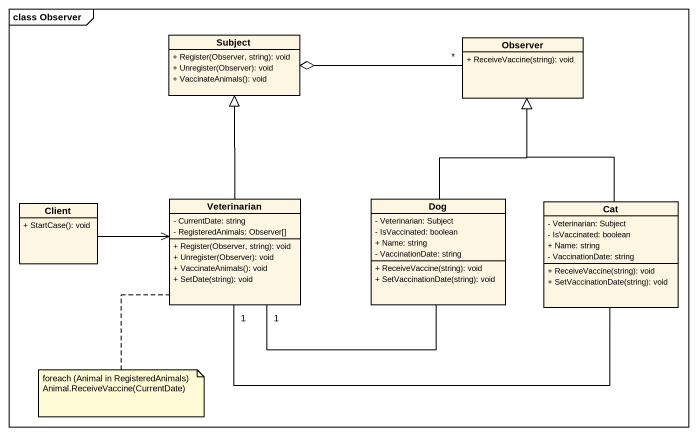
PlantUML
@startuml
mainframe class Observer
hide circle
hide empty members
skinparam classAttributeIconSize 0
class Subject {
  + Register(Observer, string): void
  + Unregister(Observer): void
  + VaccinateAnimals(): void
}
class Observer {
  + ReceiveVaccine(string): void
}
class Client {
  + StartCase(): void
}
class Veterinarian {
  - CurrentDate: string
  - RegisteredAnimals: Observer[]
  + Register(Observer, string): void
  + Unregister(Observer): void
  + VaccinateAnimals(): void
  + SetDate(string): void
}
class Dog {
  - Veterinarian: Subject
  - IsVaccinated: boolean
  + Name: string
  - VaccinationDate: string
  + ReceiveVaccine(string): void
  + SetVaccinationDate(string): void
}
class Cat {
  - Veterinarian: Subject
  - IsVaccinated: boolean
  + Name: string
  - VaccinationDate: string
  + ReceiveVaccine(string): void
  + SetVaccinationDate(string): void
}
Observer "*" -left-o Subject
Client -right-> Veterinarian
Veterinarian -up-|> Subject
Dog -up-|> Observer
Dog -left- "1" Veterinarian
Cat -up-|> Observer
Cat -left- "1" Veterinarian
note bottom of Veterinarian
  foreach (Animal in RegisteredAnimals)
  Animal.ReceiveVaccine(CurrentDate)
end note
@enduml
